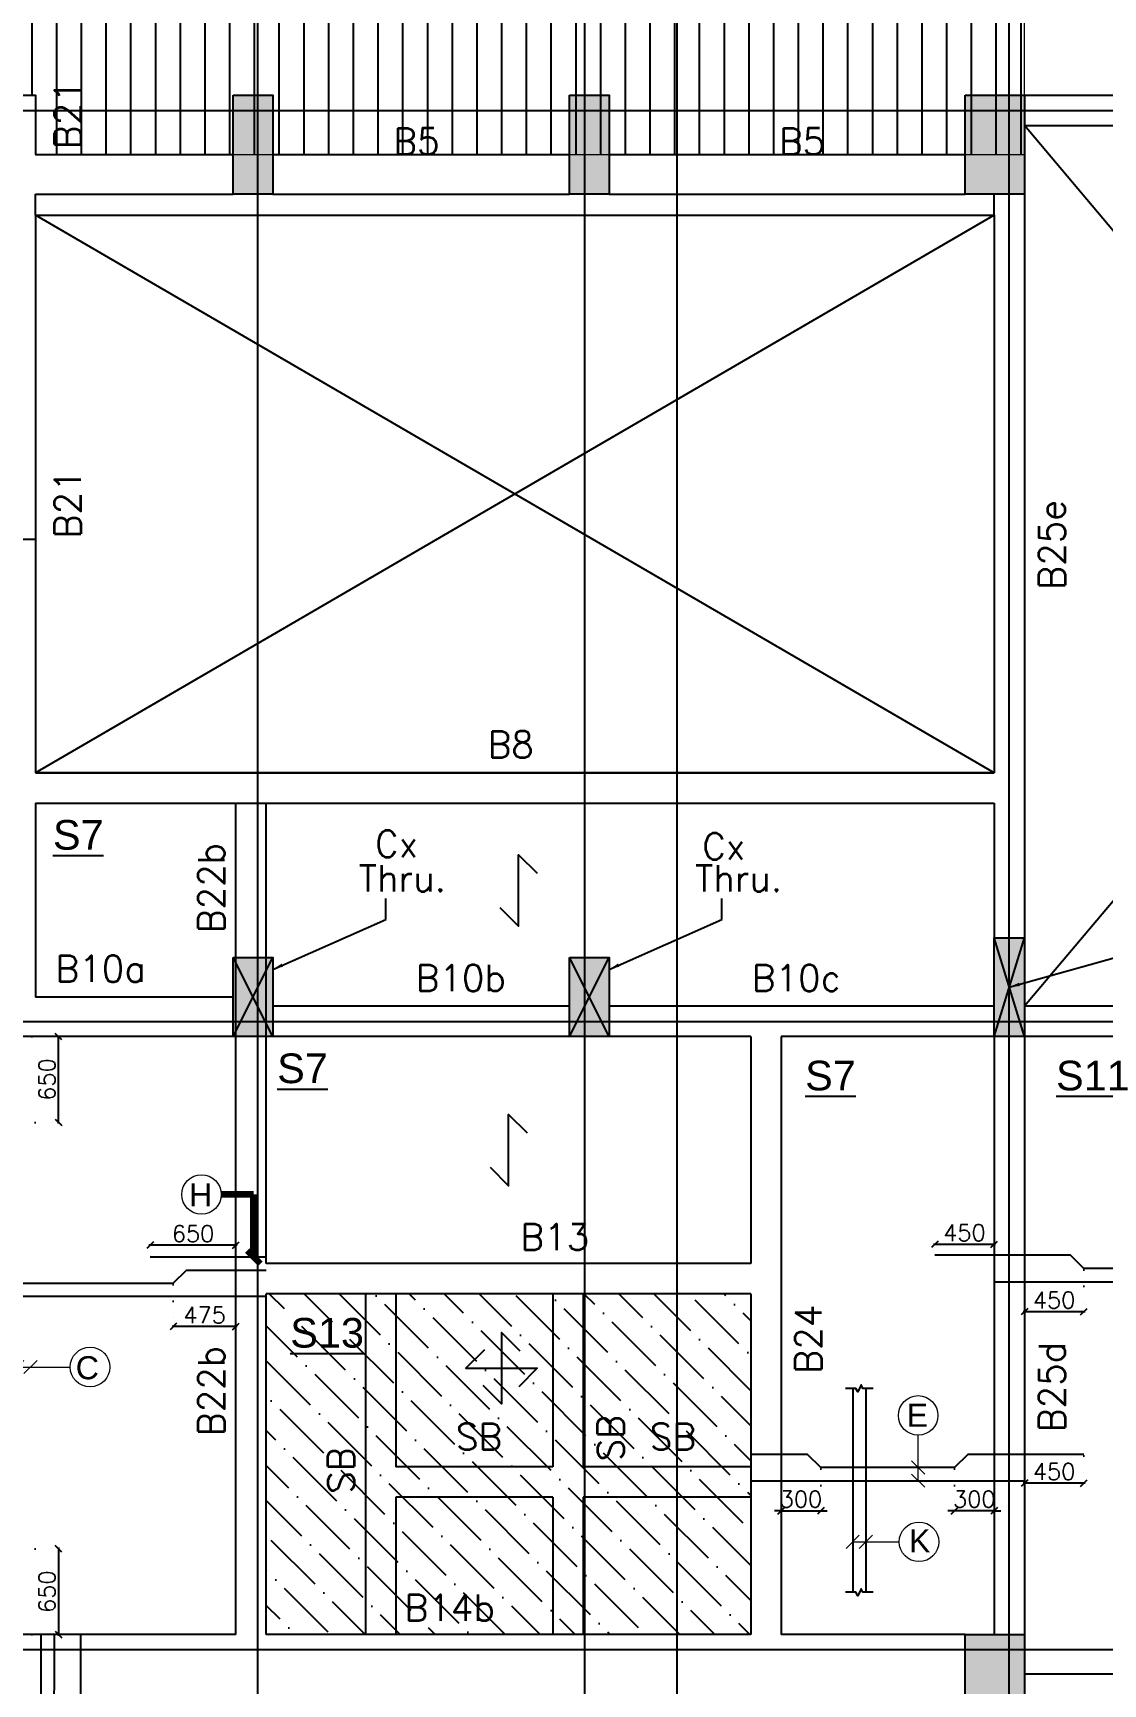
# Model space of a CAD drawing. Header units: millimetres. Extents: x 1772430 to 1864909, y -1443517 to -1381610.
# Drawn here: x 1791007 to 1799122, y -1407685 to -1395162 of the extents above; entities that cross this region are included whole.
import ezdxf

# ---------------------------------------------------------------- set-up
doc = ezdxf.new("R2010")
doc.units = ezdxf.units.MM
doc.header["$LTSCALE"] = 100
doc.header["$MEASUREMENT"] = 0
doc.header["$PDMODE"] = 98
for name, pattern in [('1', [0]), ('ACAD_ISO02W100', [15, 12, -3]), ('CENTER2', [28.575000000000003, 19.05, -3.175, 3.175, -3.175]), ('CONTINOUS', [0]), ('DOT', [0.25, 0, -0.25]), ('HIDDEN', [0.375, 0.25, -0.125])]:
    doc.linetypes.add(name, pattern=pattern)
for name, color, linetype in [('BEAM NO', 7, '1'), ('BEAM-230X450', 31, 'Continuous'), ('BEAM-230X600', 150, 'Continuous'), ('BEAM-300X600', 4, 'Continuous'), ('BEAM-375X900', 22, 'Continuous'), ('BEAM-450X275', 7, 'Continuous'), ('DIM', 191, 'Continuous'), ('Roof', 7, 'Continuous'), ('s-steel', 1, 'Continuous'), ('S-STRU. CUTOUT', 3, 'Continuous'), ('SLAB NO.', 4, 'Continuous'), ('STEEL', 1, 'Continuous'), ('STR.COLUMN', 1, 'Continuous'), ('SUNK-HATCH', 8, 'Continuous')]:
    doc.layers.add(name, color=color, linetype=linetype)
for name, color, linetype, lineweight in [('CENTER_LINE', 8, 'CENTER2', 25), ('GRID', 252, 'ACAD_ISO02W100', 9), ('LEADER', 191, 'Continuous', 15), ('S-B5-230X600', 120, 'HIDDEN', 25), ('SLAB STEEL MARK', 133, 'Continuous', 30)]:
    doc.layers.add(name, color=color, linetype=linetype, lineweight=lineweight)
doc.styles.add('AR', font='', dxfattribs={"width": 0.8})
doc.styles.add('DEEPAK', font='arial.ttf')
doc.styles.add('ROMANS', font='romans.shx')
doc.styles.add('RS', font='romans.shx', dxfattribs={"width": 0.9})
doc.styles.add('style1', font='arial.ttf')
doc.styles.get('AR').set_extended_font_data('Arial Unicode MS')
doc.dimstyles.new('100', dxfattribs={"dimtxt": 180, "dimasz": 80, "dimexe": 0.18, "dimexo": 0.0625, "dimgap": 1, "dimtad": 1, "dimdec": 0, "dimzin": 0, "dimdsep": 46, "dimtxsty": 'AR', "dimblk": 'DOT', "dimcen": 0.09, "dimse1": 1, "dimse2": 1, "dimclrd": 50, "dimclrt": 256, "dimadec": 0, "dimazin": 0, "dimtfac": 1, "dimtdec": 0, "dimtix": 1, "dimtofl": 0, "dimtmove": 2, "dimatfit": 0, "dimfxl": 1, "dimtolj": 1, "dimtzin": 0, "dimlwd": -1, "dimarcsym": 0})
doc.dimstyles.new('KRUNAL-MM', dxfattribs={"dimtxt": 50, "dimasz": 35, "dimexe": 25, "dimexo": 0, "dimgap": 15, "dimtad": 1, "dimdec": 0, "dimzin": 0, "dimdsep": 46, "dimtxsty": 'RS', "dimblk": 'OBLIQUE', "dimcen": 0, "dimdle": 25, "dimclrd": 256, "dimclre": 256, "dimclrt": 7, "dimadec": 0, "dimazin": 0, "dimtfac": 1, "dimtdec": 0, "dimtix": 1, "dimtmove": 0, "dimatfit": 2, "dimfxl": 1, "dimtolj": 1, "dimtzin": 0, "dimlwd": -1, "dimlwe": -1, "dimarcsym": 0})
doc.dimstyles.new('pag', dxfattribs={"dimtxt": 180, "dimasz": 150, "dimexe": 100, "dimexo": 0, "dimgap": 50, "dimtad": 1, "dimdec": 0, "dimzin": 0, "dimdsep": 46, "dimtxsty": 'ROMANS', "dimblk": 'OBLIQUE', "dimcen": 0, "dimdle": 100, "dimclrd": 256, "dimclre": 256, "dimclrt": 256, "dimadec": 0, "dimazin": 0, "dimtfac": 1, "dimtdec": 0, "dimtmove": 2, "dimatfit": 3, "dimfxl": 1, "dimtolj": 1, "dimtzin": 0, "dimlwd": -1, "dimlwe": -1, "dimarcsym": 0})

# ---------------------------------------------------------------- blocks, each defined once
blk = doc.blocks.new('Roof')
at = {"layer": 'Roof'}
h = blk.add_hatch(dxfattribs=at)
h.set_pattern_fill('ANSI31', color=8, scale=1500.000000000003, angle=45)
h.set_pattern_definition([(90, (0, 0), (-187.5, 1.148106374200644e-14), [])])
h.paths.add_polyline_path([(1788950.104848538, -1399749.42429573), (1791026.104974095, -1399748.806724623), (1791026.104974095, -1400198.806724625), (1798526.104974149, -1400198.806724625), (1798526.104974149, -1391500.003443901), (1781846.104974095, -1391500.003443901), (1788949.573026348, -1399748.806724623)], is_closed=False)
at = {"layer": 'Roof', "color": 6, "const_width": 10}
blk.add_lwpolyline([(1798526.104974149, -1400198.806724625), (1791026.104974095, -1400198.806724625), (1791026.104974095, -1399748.806724623), (1781846.104974095, -1399750.556190704), (1781846.104974095, -1399750.556190704), (1781846.104974095, -1391500.003443901), (1798526.104974149, -1391500.003443901)], close=True, dxfattribs=at)
blk = doc.blocks.new('FIRST FLOOR COLUMNS')
at = {"layer": 'CENTER_LINE', "ltscale": 50}
for p, q in [((12074.99999999907, -41447.71538959257), (12074.99999999907, 12222.58117834618)), ((8895, -42203.11614531162), (8895, 11430.11409928673)), ((11375, -42203.11614527553), (11375, 11430.11409932282)), ((14595.00000024913, -42256.64015407232), (14594.99999999907, 11405.11409838148)), ((68022.25780571625, -115), (-4699.232308062259, -115)), ((68022.25780571625, -7025), (-4699.232308062259, -7025)), ((68022.25780571764, -11790), (-4699.232308060862, -11790))]:
    blk.add_line(p, q, dxfattribs=at)
blk = doc.blocks.new('COL')
h = blk.add_hatch(color=2)
h.dxf.hatch_style = 1
h.paths.add_polyline_path([(1798296.104974095, -1406138.806724623), (1798526.104974095, -1406138.806724623), (1798526.104974095, -1406888.806724623), (1798296.104974095, -1406888.806724623)])
h = blk.add_hatch(color=2)
h.dxf.hatch_style = 1
h.paths.add_polyline_path([(1792526.1049913, -1406288.806724623), (1792826.1049913, -1406288.806724623), (1792826.1049913, -1406888.806724623), (1792526.1049913, -1406888.806724623)])
h = blk.add_hatch(color=2)
h.dxf.hatch_style = 1
h.paths.add_polyline_path([(1795076.104974095, -1406288.806724623), (1795376.104974095, -1406288.806724623), (1795376.104974095, -1406888.806724623), (1795076.104974095, -1406888.806724623)])
at = {"layer": 'STR.COLUMN', "transparency": 33554687}
h = blk.add_hatch(color=256, dxfattribs=at)
h.dxf.hatch_style = 1
h.paths.add_polyline_path([(1792526.104974095, -1399748.806724623), (1792826.104974095, -1399748.806724623), (1792826.104974095, -1400498.806724623), (1792526.104974095, -1400498.806724623)])
h = blk.add_hatch(color=256, dxfattribs=at)
h.dxf.hatch_style = 1
h.paths.add_polyline_path([(1795076.104974095, -1399748.806724623), (1795376.104974095, -1399748.806724623), (1795376.104974095, -1400498.806724623), (1795076.104974095, -1400498.806724623)])
h = blk.add_hatch(color=256, dxfattribs=at)
h.dxf.hatch_style = 1
h.paths.add_polyline_path([(1798076.104974095, -1400498.806724623), (1798526.104974095, -1400498.806724623), (1798526.104974095, -1399748.806724623), (1798076.104974095, -1399748.806724623)])
h = blk.add_hatch(color=256, dxfattribs=at)
h.dxf.hatch_style = 1
h.paths.add_polyline_path([(1798076.104974095, -1412173.806724623), (1798526.104974095, -1412173.806724623), (1798526.104974095, -1411423.806724623), (1798076.104974095, -1411423.806724623)])
at = {"layer": 'STR.COLUMN', "color": 5}
for p, q in [((1792526.1049913, -1406888.806724623), (1792826.1049913, -1406288.806724623)), ((1792826.1049913, -1406888.806724623), (1792526.1049913, -1406288.806724623)), ((1795076.104974095, -1406888.806724623), (1795376.104974095, -1406288.806724623)), ((1795376.104974095, -1406888.806724623), (1795076.104974095, -1406288.806724623))]:
    blk.add_line(p, q, dxfattribs=at)
for points in [[(1792526.104974095, -1399748.806724623), (1792826.104974095, -1399748.806724623), (1792826.104974095, -1400498.806724623), (1792526.104974095, -1400498.806724623), (1792526.104974095, -1399748.806724623)], [(1795076.104974095, -1399748.806724623), (1795376.104974095, -1399748.806724623), (1795376.104974095, -1400498.806724623), (1795076.104974095, -1400498.806724623), (1795076.104974095, -1399748.806724623)], [(1798076.104974095, -1399748.806724623), (1798526.104974095, -1399748.806724623), (1798526.104974095, -1400498.806724623), (1798076.104974095, -1400498.806724623), (1798076.104974095, -1399748.806724623)], [(1798296.104974095, -1406138.806724623), (1798526.104974095, -1406138.806724623), (1798526.104974095, -1406888.806724623), (1798296.104974095, -1406888.806724623), (1798296.104974095, -1406138.806724623)], [(1798296.104974095, -1406888.806724623), (1798526.104974095, -1406138.806724623)], [(1798526.104974095, -1406888.806724623), (1798296.104974095, -1406138.806724623)], [(1792526.1049913, -1406288.806724623), (1792826.1049913, -1406288.806724623), (1792826.1049913, -1406888.806724623), (1792526.1049913, -1406888.806724623), (1792526.1049913, -1406288.806724623)], [(1795076.104974095, -1406288.806724623), (1795376.104974095, -1406288.806724623), (1795376.104974095, -1406888.806724623), (1795076.104974095, -1406888.806724623), (1795076.104974095, -1406288.806724623)], [(1798076.104974095, -1411423.806724623), (1798526.104974095, -1411423.806724623), (1798526.104974095, -1412173.806724623), (1798076.104974095, -1412173.806724623), (1798076.104974095, -1411423.806724623)]]:
    blk.add_lwpolyline(points, dxfattribs=at)
blk = doc.blocks.new('_Oblique')
at = {"color": 0, "linetype": 'ByBlock', "lineweight": -2}
blk.add_line((-0.5, -0.5), (0.5, 0.5), dxfattribs=at)
blk = doc.blocks.new('*D80')
at = {"layer": 'Defpoints', "color": 0, "transparency": 16777216}
for p in [(1792071.13092005, -1404645.621917134), (1792546.13092005, -1404745.625063115), (1792071.13092005, -1404973.011314373)]:
    blk.add_point(p, dxfattribs=at)
at = {"layer": 'DIM', "color": 191, "linetype": 'DOT', "ltscale": 5, "transparency": 16777216}
for p, q in [((1792071.13092005, -1404655.621917134), (1792071.13092005, -1404983.011314373)), ((1792546.13092005, -1404755.625063115), (1792546.13092005, -1404983.011314373))]:
    blk.add_line(p, q, dxfattribs=at)
at = {"layer": 'DIM', "color": 191, "ltscale": 5, "transparency": 16777216}
blk.add_line((1792556.13092005, -1404973.011314373), (1792061.13092005, -1404973.011314373), dxfattribs=at)
at = {"layer": 'DIM', "color": 191, "linetype": 'ByBlock', "transparency": 16777216, "xscale": 50, "yscale": 50, "zscale": 50, "rotation": 180}
blk.add_blockref('_Oblique', (1792071.13092005, -1404973.011314373), dxfattribs=at)
at = {"layer": 'DIM', "color": 191, "linetype": 'ByBlock', "transparency": 16777216, "xscale": 50, "yscale": 50, "zscale": 50}
blk.add_blockref('_Oblique', (1792546.13092005, -1404973.011314373), dxfattribs=at)
at = {"layer": 'DIM', "color": 7, "transparency": 16777216, "insert": (1792308.63092005, -1404885.511314373), "char_height": 125, "attachment_point": 5, "style": 'ROMANS'}
blk.add_mtext('\\A1;475', dxfattribs=at)
blk = doc.blocks.new('*D82')
at = {"layer": 'Defpoints', "color": 0, "transparency": 16777216}
for p in [(1790987.845612865, -1402774.665760552), (1791201.039834513, -1402774.665760552), (1790888.193969829, -1403424.648647363)]:
    blk.add_point(p, dxfattribs=at)
at = {"layer": 'DIM', "color": 191, "linetype": 'DOT', "ltscale": 5, "transparency": 16777216}
for p, q in [((1790997.845612865, -1402774.665760552), (1791211.039834513, -1402774.665760552)), ((1790898.193969829, -1403424.648647363), (1791211.039834513, -1403424.648647363))]:
    blk.add_line(p, q, dxfattribs=at)
at = {"layer": 'DIM', "color": 191, "ltscale": 5, "transparency": 16777216}
blk.add_line((1791201.039834513, -1403434.648647363), (1791201.039834513, -1402764.665760552), dxfattribs=at)
at = {"layer": 'DIM', "color": 191, "linetype": 'ByBlock', "transparency": 16777216, "xscale": 50, "yscale": 50, "zscale": 50}
for p, rotation in [((1791201.039834513, -1402774.665760552), 90), ((1791201.039834513, -1403424.648647363), 270)]:
    blk.add_blockref('_Oblique', p, dxfattribs=dict(at, rotation=rotation))
at = {"layer": 'DIM', "color": 7, "transparency": 16777216, "insert": (1791113.539834513, -1403099.657203957), "char_height": 125, "attachment_point": 5, "rotation": 90, "style": 'ROMANS'}
blk.add_mtext('\\A1;650', dxfattribs=at)
blk = doc.blocks.new('*D83')
at = {"layer": 'Defpoints', "color": 0, "transparency": 16777216}
for p in [(1790888.124139026, -1406659.641632995), (1790988.126683455, -1407309.641632995), (1791201.246506653, -1407309.641632995)]:
    blk.add_point(p, dxfattribs=at)
at = {"layer": 'DIM', "color": 191, "linetype": 'DOT', "ltscale": 5, "transparency": 16777216}
for p, q in [((1790898.124139026, -1406659.641632995), (1791211.246506653, -1406659.641632995)), ((1790998.126683455, -1407309.641632995), (1791211.246506653, -1407309.641632995))]:
    blk.add_line(p, q, dxfattribs=at)
at = {"layer": 'DIM', "color": 191, "ltscale": 5, "transparency": 16777216}
blk.add_line((1791201.246506653, -1406649.641632995), (1791201.246506653, -1407319.641632995), dxfattribs=at)
at = {"layer": 'DIM', "color": 191, "linetype": 'ByBlock', "transparency": 16777216, "xscale": 50, "yscale": 50, "zscale": 50}
for p, rotation in [((1791201.246506653, -1406659.641632995), 90), ((1791201.246506653, -1407309.641632995), 270)]:
    blk.add_blockref('_Oblique', p, dxfattribs=dict(at, rotation=rotation))
at = {"layer": 'DIM', "color": 7, "transparency": 16777216, "insert": (1791113.746506653, -1406984.641632995), "char_height": 125, "attachment_point": 5, "rotation": 90, "style": 'ROMANS'}
blk.add_mtext('\\A1;650', dxfattribs=at)
blk = doc.blocks.new('*D85')
at = {"layer": 'Defpoints', "color": 0, "transparency": 16777216}
for p in [(1798976.104974095, -1404533.17748196), (1798526.104974095, -1404633.180627941), (1798976.104974095, -1404860.566879199)]:
    blk.add_point(p, dxfattribs=at)
at = {"layer": 'DIM', "color": 191, "linetype": 'DOT', "ltscale": 5, "transparency": 16777216}
for p, q in [((1798526.104974095, -1404643.180627941), (1798526.104974095, -1404870.566879199)), ((1798976.104974095, -1404543.17748196), (1798976.104974095, -1404870.566879199))]:
    blk.add_line(p, q, dxfattribs=at)
at = {"layer": 'DIM', "color": 191, "ltscale": 5, "transparency": 16777216}
blk.add_line((1798516.104974095, -1404860.566879199), (1798986.104974095, -1404860.566879199), dxfattribs=at)
at = {"layer": 'DIM', "color": 191, "linetype": 'ByBlock', "transparency": 16777216, "xscale": 50, "yscale": 50, "zscale": 50, "rotation": 180}
blk.add_blockref('_Oblique', (1798526.104974095, -1404860.566879199), dxfattribs=at)
at = {"layer": 'DIM', "color": 191, "linetype": 'ByBlock', "transparency": 16777216, "xscale": 50, "yscale": 50, "zscale": 50}
blk.add_blockref('_Oblique', (1798976.104974095, -1404860.566879199), dxfattribs=at)
at = {"layer": 'DIM', "color": 7, "transparency": 16777216, "insert": (1798751.104974095, -1404773.066879199), "char_height": 125, "attachment_point": 5, "style": 'ROMANS'}
blk.add_mtext('\\A1;450', dxfattribs=at)
blk = doc.blocks.new('*D120')
at = {"layer": 'Defpoints', "color": 0, "transparency": 16777216}
for p in [(1796681.100960277, -1406143.063957475), (1796981.100960277, -1406043.060811494), (1796981.100960277, -1406370.450208734)]:
    blk.add_point(p, dxfattribs=at)
at = {"layer": 'DIM', "color": 191, "linetype": 'DOT', "ltscale": 5, "transparency": 16777216}
for p, q in [((1796681.100960277, -1406153.063957475), (1796681.100960277, -1406380.450208734)), ((1796981.100960277, -1406053.060811494), (1796981.100960277, -1406380.450208734))]:
    blk.add_line(p, q, dxfattribs=at)
at = {"layer": 'DIM', "color": 191, "ltscale": 5, "transparency": 16777216}
for p, q in [((1796681.100960277, -1406370.450208734), (1796631.100960277, -1406370.450208734)), ((1796671.100960277, -1406370.450208734), (1796991.100960277, -1406370.450208734)), ((1796981.100960277, -1406370.450208734), (1797031.100960277, -1406370.450208734))]:
    blk.add_line(p, q, dxfattribs=at)
at = {"layer": 'DIM', "color": 191, "linetype": 'ByBlock', "transparency": 16777216, "xscale": 50, "yscale": 50, "zscale": 50}
blk.add_blockref('_Oblique', (1796681.100960277, -1406370.450208734), dxfattribs=at)
at = {"layer": 'DIM', "color": 191, "linetype": 'ByBlock', "transparency": 16777216, "xscale": 50, "yscale": 50, "zscale": 50, "rotation": 180}
blk.add_blockref('_Oblique', (1796981.100960277, -1406370.450208734), dxfattribs=at)
at = {"layer": 'DIM', "color": 7, "transparency": 16777216, "insert": (1796831.100960277, -1406282.950208734), "char_height": 125, "attachment_point": 5, "style": 'ROMANS'}
blk.add_mtext('\\A1;300', dxfattribs=at)
blk = doc.blocks.new('*D121')
at = {"layer": 'Defpoints', "color": 0, "transparency": 16777216}
for p in [(1797995.929590362, -1406043.064316728), (1798296.10503735, -1406143.064317173), (1797995.929590362, -1406370.445120353)]:
    blk.add_point(p, dxfattribs=at)
at = {"layer": 'DIM', "color": 191, "linetype": 'DOT', "ltscale": 5, "transparency": 16777216}
for p, q in [((1797995.929590362, -1406053.064316728), (1797995.929590362, -1406380.445120353)), ((1798296.10503735, -1406153.064317173), (1798296.10503735, -1406380.445120353))]:
    blk.add_line(p, q, dxfattribs=at)
at = {"layer": 'DIM', "color": 191, "ltscale": 5, "transparency": 16777216}
for p, q in [((1797995.929590362, -1406370.445120353), (1797945.929590362, -1406370.445120353)), ((1798306.10503735, -1406370.445120353), (1797985.929590362, -1406370.445120353)), ((1798296.10503735, -1406370.445120353), (1798346.10503735, -1406370.445120353))]:
    blk.add_line(p, q, dxfattribs=at)
at = {"layer": 'DIM', "color": 191, "linetype": 'ByBlock', "transparency": 16777216, "xscale": 50, "yscale": 50, "zscale": 50}
blk.add_blockref('_Oblique', (1797995.929590362, -1406370.445120353), dxfattribs=at)
at = {"layer": 'DIM', "color": 191, "linetype": 'ByBlock', "transparency": 16777216, "xscale": 50, "yscale": 50, "zscale": 50, "rotation": 180}
blk.add_blockref('_Oblique', (1798296.10503735, -1406370.445120353), dxfattribs=at)
at = {"layer": 'DIM', "color": 7, "transparency": 16777216, "insert": (1798146.017313856, -1406282.945120353), "char_height": 125, "attachment_point": 5, "style": 'ROMANS'}
blk.add_mtext('\\A1;300', dxfattribs=at)
blk = doc.blocks.new('*D124')
at = {"layer": 'Defpoints', "color": 0, "transparency": 16777216}
for p in [(1798296.104974095, -1404349.634076919), (1797846.104974095, -1404433.17748196), (1798296.104974095, -1404433.17748196)]:
    blk.add_point(p, dxfattribs=at)
at = {"layer": 'DIM', "color": 191, "ltscale": 5, "transparency": 16777216}
blk.add_line((1797836.104974095, -1404349.634076919), (1798306.104974095, -1404349.634076919), dxfattribs=at)
at = {"layer": 'DIM', "color": 191, "linetype": 'DOT', "ltscale": 5, "transparency": 16777216}
for p, q in [((1797846.104974095, -1404423.17748196), (1797846.104974095, -1404339.634076919)), ((1798296.104974095, -1404423.17748196), (1798296.104974095, -1404339.634076919))]:
    blk.add_line(p, q, dxfattribs=at)
at = {"layer": 'DIM', "color": 191, "linetype": 'ByBlock', "transparency": 16777216, "xscale": 50, "yscale": 50, "zscale": 50, "rotation": 180}
blk.add_blockref('_Oblique', (1797846.104974095, -1404349.634076919), dxfattribs=at)
at = {"layer": 'DIM', "color": 191, "linetype": 'ByBlock', "transparency": 16777216, "xscale": 50, "yscale": 50, "zscale": 50}
blk.add_blockref('_Oblique', (1798296.104974095, -1404349.634076919), dxfattribs=at)
at = {"layer": 'DIM', "color": 7, "transparency": 16777216, "insert": (1798071.104974095, -1404262.134076919), "char_height": 125, "attachment_point": 5, "style": 'ROMANS'}
blk.add_mtext('\\A1;450', dxfattribs=at)
blk = doc.blocks.new('*D139')
at = {"layer": 'Defpoints', "color": 0, "transparency": 16777216}
for p in [(1798526.104974095, -1405943.060811494), (1798976.105248021, -1405943.060811494), (1798526.104974095, -1406160.888070072)]:
    blk.add_point(p, dxfattribs=at)
at = {"layer": 'DIM', "color": 191, "linetype": 'DOT', "ltscale": 5, "transparency": 16777216}
for p, q in [((1798526.104974095, -1405953.060811494), (1798526.104974095, -1406170.888070072)), ((1798976.105248021, -1405953.060811494), (1798976.105248021, -1406170.888070072))]:
    blk.add_line(p, q, dxfattribs=at)
at = {"layer": 'DIM', "color": 191, "ltscale": 5, "transparency": 16777216}
blk.add_line((1798986.105248021, -1406160.888070072), (1798516.104974095, -1406160.888070072), dxfattribs=at)
at = {"layer": 'DIM', "color": 191, "linetype": 'ByBlock', "transparency": 16777216, "xscale": 50, "yscale": 50, "zscale": 50, "rotation": 180}
blk.add_blockref('_Oblique', (1798526.104974095, -1406160.888070072), dxfattribs=at)
at = {"layer": 'DIM', "color": 191, "linetype": 'ByBlock', "transparency": 16777216, "xscale": 50, "yscale": 50, "zscale": 50}
blk.add_blockref('_Oblique', (1798976.105248021, -1406160.888070072), dxfattribs=at)
at = {"layer": 'DIM', "color": 7, "transparency": 16777216, "insert": (1798751.105111058, -1406073.388070072), "char_height": 125, "attachment_point": 5, "style": 'ROMANS'}
blk.add_mtext('\\A1;450', dxfattribs=at)
blk = doc.blocks.new('*U166')
at = {"layer": 'STEEL'}
blk.add_lwpolyline([(707738.0564169867, 27916.33438346686), (707888.0564169867, 27766.33438346686), (707888.0564169867, 28344.32676437648), (708038.0564169867, 28194.32676437648)], dxfattribs=at)
blk = doc.blocks.new('*U41')
at = {"layer": 'STEEL'}
for points in [[(707738.0564169867, 27916.33438346686), (707888.0564169867, 27766.33438346686), (707888.0564169867, 28344.32676437648), (708038.0564169867, 28194.32676437648)], [(707749.0602265319, 28205.33057392167), (707599.0602265319, 28055.33057392167), (708177.0526074416, 28055.33057392167), (708027.0526074416, 27905.33057392167)]]:
    blk.add_lwpolyline(points, dxfattribs=at)
blk = doc.blocks.new('_Dot')
at = {"linetype": 'ByBlock', "lineweight": -2}
blk.add_line((-0.5, 0), (-1, 0), dxfattribs=at)
at = {"linetype": 'ByBlock', "const_width": 0.5}
blk.add_lwpolyline([(-0.25, 0, 1), (0.25, 0, 1)], format="xyb", close=True, dxfattribs=at)
blk = doc.blocks.new('*D339')
at = {"layer": 'Defpoints', "color": 0, "transparency": 16777216}
for p in [(1791896.130920051, -1404356.568559543), (1791896.130920051, -1404445.625461114), (1792546.130920063, -1404445.625461118)]:
    blk.add_point(p, dxfattribs=at)
at = {"layer": 'DIM', "color": 191, "ltscale": 5, "transparency": 16777216}
blk.add_line((1792556.130920063, -1404356.568559543), (1791886.130920051, -1404356.568559543), dxfattribs=at)
at = {"layer": 'DIM', "color": 191, "linetype": 'DOT', "ltscale": 5, "transparency": 16777216}
for p, q in [((1791896.130920051, -1404435.625461114), (1791896.130920051, -1404346.568559543)), ((1792546.130920063, -1404435.625461118), (1792546.130920063, -1404346.568559543))]:
    blk.add_line(p, q, dxfattribs=at)
at = {"layer": 'DIM', "color": 191, "linetype": 'ByBlock', "transparency": 16777216, "xscale": 50, "yscale": 50, "zscale": 50, "rotation": 180}
blk.add_blockref('_Oblique', (1791896.130920051, -1404356.568559543), dxfattribs=at)
at = {"layer": 'DIM', "color": 191, "linetype": 'ByBlock', "transparency": 16777216, "xscale": 50, "yscale": 50, "zscale": 50}
blk.add_blockref('_Oblique', (1792546.130920063, -1404356.568559543), dxfattribs=at)
at = {"layer": 'DIM', "color": 7, "transparency": 16777216, "insert": (1792221.130920057, -1404269.068559543), "char_height": 125, "attachment_point": 5, "style": 'ROMANS'}
blk.add_mtext('\\A1;650', dxfattribs=at)
blk = doc.blocks.new('G$C0A517DD0')
at = {"layer": 'BEAM NO', "ltscale": 500, "style": 'ROMANS'}
for s, p in [('Cx', (9784.467044348363, -5777.566246129572)), ('Cx', (12266.02894726559, -5796.126937861321)), ('Thru.', (9662.125818347558, -6039.11142690666)), ('Thru.', (12212.12581834756, -6039.111392495222))]:
    blk.add_text(s, height=200, rotation=359.9999731095184, dxfattribs=at).set_placement(p)
at = {"color": 251}
for points in [[(9009.999999999069, -6629.626199286897), (9865.69742406602, -6252.158275408437), (9865.69742406602, -6091.445066065062)], [(11559.99999999907, -6629.626164875459), (12415.69742406602, -6252.158240997), (12415.69742406602, -6091.445031653624)], [(14595.00000009593, -6764.999999681022), (15941.28274770943, -6387.532075802563), (15941.28274770943, -6226.818866459187)]]:
    blk.add_leader(points, dimstyle='100', override={"dimgap": 1, "dimtad": 0, "dimfxl": 2, "dimfxlon": 1}, dxfattribs=at)

msp = doc.modelspace()

# ---------------------------------------------------------------- hatches: boundary and pattern name
at = {"layer": 'SUNK-HATCH', "linetype": 'Continuous', "transparency": 33554559}
h = msp.add_hatch(dxfattribs=at)
h.set_pattern_fill('ANSI36', color=8, scale=1500, angle=90)
h.set_pattern_definition([(135, (0, 4114.140964071499), (-364.6019340493135, 99.43689110435825), [468.75, -93.75, 0, -93.75])])
h.paths.add_polyline_path([(1792776.13092005, -1407309.641632995), (1796451.100960277, -1407309.641632995), (1796451.100960277, -1404725.556420884), (1792776.13092005, -1404725.556420884)])

# ---------------------------------------------------------------- linework, layer by layer
at = {"layer": 'BEAM-230X450', "linetype": 'HIDDEN', "ltscale": 750}
for p, q in [((1796451.100960277, -1402774.665760552), (1796451.100960277, -1404495.556420884)), ((1796681.100960277, -1402774.665760552), (1796681.100960277, -1407309.641632995)), ((1796451.100960277, -1404495.556420884), (1792776.13092005, -1404495.556420884))]:
    msp.add_line(p, q, dxfattribs=at)
at = {"layer": 'BEAM-230X450', "linetype": 'Continuous', "ltscale": 750}
for q in [(1792776.13092005, -1404725.556420884), (1796451.100960277, -1407309.641632995)]:
    msp.add_line((1796451.100960277, -1404725.556420884), q, dxfattribs=at)
at = {"layer": 'BEAM-230X600', "linetype": 'CONTINOUS', "ltscale": 750}
for p, q in [((1789526.104974095, -1395634.665760552), (1791026.104974095, -1395634.665760552)), ((1791026.104974095, -1395634.665760552), (1791026.104974095, -1396084.665760554)), ((1798526.104974095, -1395634.665760552), (1804146.104974095, -1395634.665760552)), ((1798526.104974095, -1395864.665760552), (1804146.104974095, -1395864.665760552)), ((1798526.104974095, -1396384.665760552), (1798526.031069411, -1402024.665760552)), ((1791026.104974095, -1396543.390860623), (1791026.104974095, -1400773.729783725)), ((1798296.104974095, -1396543.390860623), (1798296.104974095, -1400773.729783725)), ((1791026.104974149, -1400773.729783725), (1798296.104974095, -1400773.729783725)), ((1798296.104974095, -1400773.729783725), (1791026.104974095, -1400773.729783725)), ((1804146.104974095, -1402544.665760552), (1798526.104974095, -1402544.665760552))]:
    msp.add_line(p, q, dxfattribs=at)
at = {"layer": 'BEAM-230X600', "linetype": 'HIDDEN', "ltscale": 750}
for p, q in [((1791026.104974095, -1396543.390860623), (1791026.104974095, -1396384.665760554)), ((1798296.104974095, -1396543.390860623), (1798296.104974095, -1396384.665760552)), ((1791026.104974095, -1401003.729783725), (1791026.104974095, -1402474.665760552)), ((1791026.104974095, -1401003.729783725), (1798296.104974095, -1401003.729783725)), ((1792546.13092005, -1407309.641632995), (1792546.130920051, -1401003.729783725)), ((1792776.13092005, -1404495.556420884), (1792776.13092005, -1401003.729783725)), ((1798296.104974095, -1401003.729783725), (1798296.104974095, -1402024.665760552)), ((1795076.104974095, -1402544.665760552), (1792826.1049913, -1402544.665760552)), ((1798296.104974095, -1402544.665760552), (1795376.104974095, -1402544.665760552)), ((1795076.104974095, -1402774.665760552), (1792826.1049913, -1402774.665760552)), ((1796451.100960277, -1402774.665760552), (1795376.104974095, -1402774.665760552)), ((1798296.104974095, -1402774.665760552), (1796681.100960277, -1402774.665760552)), ((1798296.104974095, -1402774.665760552), (1798296.104974095, -1407309.665760552)), ((1801221.106795511, -1402774.665760552), (1798526.104974095, -1402774.665760552)), ((1798526.104974095, -1402774.665760552), (1798526.104974095, -1407309.665760552))]:
    msp.add_line(p, q, dxfattribs=at)
at = {"layer": 'BEAM-230X600', "linetype": 'Continuous', "ltscale": 750}
msp.add_line((1792776.13092005, -1407309.641632995), (1792776.13092005, -1404725.556420884), dxfattribs=at)
at = {"layer": 'BEAM-300X600', "linetype": 'CONTINOUS', "ltscale": 750}
for p, q in [((1791026.104974095, -1396084.665760554), (1792526.104974095, -1396084.665760554)), ((1792826.104974095, -1396084.665760554), (1795076.104974095, -1396084.665760554)), ((1795376.104974095, -1396084.665760554), (1798076.104974095, -1396084.665760554)), ((1791026.104974095, -1396543.390860623), (1798296.104974095, -1396543.390860623))]:
    msp.add_line(p, q, dxfattribs=at)
at = {"layer": 'BEAM-300X600', "linetype": 'HIDDEN', "ltscale": 750}
for p, q in [((1791026.104974095, -1396384.665760554), (1792526.104974095, -1396384.665760554)), ((1792826.104974095, -1396384.665760554), (1795076.104974095, -1396384.665760554)), ((1795376.104974095, -1396384.665760554), (1798076.104974095, -1396384.665760554)), ((1792526.1049913, -1402474.665760552), (1791026.104974095, -1402474.665760552)), ((1792526.1049913, -1402774.665760552), (1789306.10497415, -1402774.665760552)), ((1801221.103672717, -1407609.665760552), (1798526.104974095, -1407609.665760552))]:
    msp.add_line(p, q, dxfattribs=at)
at = {"layer": 'BEAM-375X900', "linetype": 'HIDDEN', "ltscale": 750}
for p, q in [((1792546.13092005, -1407309.641632995), (1789306.09279407, -1407309.641632995)), ((1798076.09279407, -1407309.641632995), (1796681.100960277, -1407309.641632995))]:
    msp.add_line(p, q, dxfattribs=at)
at = {"layer": 'BEAM-375X900', "linetype": 'Continuous', "ltscale": 750}
msp.add_line((1796451.100960277, -1407309.641632995), (1792776.13092005, -1407309.641632995), dxfattribs=at)
at = {"layer": 'BEAM-450X275', "linetype": 'HIDDEN', "ltscale": 750}
for p, q in [((1793529.690838135, -1404725.556420884), (1793529.690838135, -1407309.641632995)), ((1793759.690838135, -1404725.556420884), (1793759.690838135, -1406038.086874732)), ((1794949.369839369, -1404725.550757555), (1794949.369839369, -1406038.086874732)), ((1795179.369839369, -1404725.550757555), (1795179.369839369, -1406038.086874732)), ((1794949.369839369, -1406038.086874732), (1793759.690838135, -1406038.086874732)), ((1796451.104974095, -1406038.086874732), (1795179.369839369, -1406038.086874732)), ((1794949.369839369, -1406268.086874732), (1793759.690838135, -1406268.086874732)), ((1793759.690838135, -1406268.086874732), (1793759.690838135, -1407309.641632995)), ((1794949.369839369, -1406268.086874732), (1794949.369839369, -1407309.641632995)), ((1796451.104974095, -1406268.086874732), (1795179.369839369, -1406268.086874732)), ((1795179.369839369, -1406268.086874732), (1795179.369839369, -1407309.641632995))]:
    msp.add_line(p, q, dxfattribs=at)
at = {"layer": 'LEADER'}
for centre in [(1792284.717220959, -1403971.609128808), (1791439.339344395, -1405280.557061904), (1797719.80162029, -1405647.520308062), (1797726.3528462, -1406606.343479677)]:
    msp.add_circle(centre, 150, dxfattribs=at)
at = {"layer": 's-steel'}
for points in [[(1791026.104974095, -1399002.558841309), (1789076.104974095, -1399002.560802115)], [(1791896.130920051, -1404445.625461118), (1792776.130920051, -1404445.625461118)], [(1801336.109585867, -1404433.182894491), (1800620.933886418, -1404433.181119598), (1800520.933886418, -1404533.181119598), (1798976.104974095, -1404533.17748196), (1798876.104974095, -1404433.17748196), (1797846.104974095, -1404433.17748196)], [(1789076.104974095, -1404545.626802217), (1789681.104974095, -1404545.625461118), (1789781.104974095, -1404645.625461118), (1792071.13092005, -1404645.621917134), (1792171.13092005, -1404545.621917134), (1792776.13092005, -1404545.621917134)], [(1798301.104974095, -1404633.177397943), (1801336.109585867, -1404633.18091325)], [(1792776.13092005, -1404745.621554138), (1789076.104974095, -1404745.625531256)], [(1797378.962399478, -1405442.921822295), (1797300.85261006, -1405442.921822295), (1797287.528783377, -1405416.772340072), (1797261.676436744, -1405469.071304518), (1797248.35261006, -1405442.921822295), (1797169.893783328, -1405442.921822295)], [(1797223.657907179, -1405442.921822295), (1797223.657907179, -1406988.683717075)], [(1797323.657907179, -1405442.921822295), (1797323.657907179, -1406988.683717075)], [(1798976.105248021, -1405943.0655007), (1798095.929590362, -1405943.064316728), (1797995.929590362, -1406043.064316728), (1796981.100960277, -1406043.060811494), (1796881.100960277, -1405943.060811494), (1796451.100960277, -1405943.060811494)], [(1796451.100960277, -1406143.060681718), (1798526.104681189, -1406143.064270475)], [(1797378.962399478, -1406988.683717075), (1797300.85261006, -1406988.683717075), (1797287.528783377, -1406962.534234851), (1797261.676436744, -1407014.833199297), (1797248.35261006, -1406988.683717075), (1797169.893783328, -1406988.683717075)], [(1791068.609887406, -1408509.641632995), (1791068.794577114, -1407309.626251728)], [(1791168.80971106, -1411354.718644134), (1791168.809711041, -1410724.718644257), (1791268.809710933, -1410624.718256439), (1791268.879541137, -1408259.641632989), (1791168.603038071, -1408159.641633112), (1791168.733858271, -1407309.641632995)], [(1791368.812277491, -1411354.718644134), (1791368.811656933, -1407309.641632995)]]:
    msp.add_lwpolyline(points, dxfattribs=at)
at = {"layer": 'S-STRU. CUTOUT', "ltscale": 750}
for p, q in [((1804146.104974095, -1402544.665760552), (1798526.104974095, -1395864.665760552)), ((1804146.104974095, -1395864.665760552), (1798526.104974095, -1402544.665760552)), ((1798296.104974095, -1400773.729783725), (1791026.104974095, -1396543.390860623)), ((1798296.104974095, -1396543.390860623), (1791026.104974095, -1400773.729783725))]:
    msp.add_line(p, q, dxfattribs=at)

# ---------------------------------------------------------------- block references
at = {"color": 251}
msp.add_blockref('G$C0A517DD0', (1783816.104974095, -1395634.665760552), dxfattribs=at)
at = {"layer": 'GRID'}
msp.add_blockref('FIRST FLOOR COLUMNS', (1783816.104974095, -1395636.101342463), dxfattribs=at)
at = {"layer": 'Roof'}
msp.add_blockref('Roof', (0, 4114.140964071499), dxfattribs=at)
at = {"layer": 'S-B5-230X600', "xscale": 0.9375000000000001, "yscale": 0.9375000000000001, "zscale": 0.9375000000000001}
for name, p, rotation in [('*U166', (1131043.72664488, -1427967.299641083), 359.9999999999999), ('*U166', (1130968.563049239, -1429936.983503768), 359.9999999999999), ('*U41', (1768258.617540382, -741644.9860757878), 269.9999999999999)]:
    msp.add_blockref(name, p, dxfattribs=dict(at, rotation=rotation))
at = {"layer": 'STR.COLUMN'}
msp.add_blockref('COL', (0, 4114.140964071499), dxfattribs=at)

# ---------------------------------------------------------------- texts
at = {"layer": 'BEAM NO', "ltscale": 500, "style": 'ROMANS'}
for s, rotation, p in [('B21', 89.99997310951831, (1791370.10275384, -1396041.888976697, 1.004906717452237e-09)), ('B5', 359.9999731095184, (1793738.84285434, -1396084.665760554)), ('B5', 359.9999731095184, (1796663.842871491, -1396084.665760554)), ('B21', 89.99997310951831, (1791370.10275384, -1398993.931643415, 1.004906717452237e-09)), ('B25e', 89.99997310951831, (1798835.475234434, -1399383.326699363, 1.004906717452237e-09)), ('B8', 359.9999731095184, (1794453.889539383, -1400658.594291821, 1.004906717452237e-09)), ('B22b', 89.99997310951831, (1792459.542175734, -1401989.798340646, 1.004906717452237e-09)), ('B10a', 359.9999731095184, (1791176.8374651, -1402359.530268647, 1.004906717452237e-09)), ('B10b', 359.9999731095184, (1793907.989300304, -1402429.530268647, 1.004906717452237e-09)), ('B10c', 359.9999731095184, (1796457.471580399, -1402429.530268647, 1.004906717452237e-09)), ('B13', 359.9999731095184, (1794702.611489169, -1404393.966087774, 1.004906717452237e-09)), ('B24', 89.99997310951831, (1796986.826053495, -1405330.026816213, 1.004906717452237e-09)), ('B22b', 89.99997310951831, (1792459.542175734, -1405804.604665878, 1.004906717452237e-09)), ('B25d', 89.99997310951831, (1798835.475234434, -1405774.67654915, 1.004906717452237e-09)), ('SB', 359.9999731095184, (1794213.628261854, -1405909.103668232, 1.004906717452237e-09)), ('SB', 89.99997310951831, (1795487.832448801, -1405995.055971683, 1.004906717452237e-09)), ('SB', 359.9999731095184, (1795684.399218946, -1405909.103668232, 1.004906717452237e-09)), ('SB', 89.99997310951831, (1793443.102093819, -1406241.679150464, 1.004906717452237e-09)), ('B14b', 359.9999731095184, (1793824.076287889, -1407206.715680669, 1.004906717452237e-09))]:
    msp.add_text(s, height=200, rotation=rotation, dxfattribs=at).set_placement(p)
at = {"layer": 'SLAB NO.', "color": 42, "style": 'DEEPAK'}
for s, p in [('%%US7', (1791158.316462695, -1401356.382607052)), ('%%US7', (1792858.791516613, -1403127.318583878)), ('%%US7', (1796862.863340861, -1403182.318583879)), ('%%US11', (1798765.808175488, -1403182.318583879)), ('%%US13', (1792957.893300634, -1405133.209244211))]:
    msp.add_text(s, height=225, dxfattribs=at).set_placement(p)
at = {"layer": 'SLAB STEEL MARK', "style": 'style1'}
for s, p in [('H', (1792190.009753776, -1404061.997131338)), ('C', (1791330.797713518, -1405373.307697047)), ('E', (1797632.13116331, -1405733.951605364)), ('K', (1797649.771439151, -1406686.497635624))]:
    msp.add_text(s, height=175, dxfattribs=at).set_placement(p)

# ---------------------------------------------------------------- dimensions: what is measured, and where the dimension line sits
at = {"layer": 'DIM', "linetype": 'DOT', "ltscale": 5}
for base, p1, p2, angle, picture, middle in [((1791201.039834513, -1402774.665760552), (1790888.193969829, -1403424.648647363), (1790987.845612865, -1402774.665760552), 90, '*D82', (1791201.039834513, -1403099.657203957)), ((1791201.246506653, -1407309.641632995), (1790888.124139026, -1406659.641632995), (1790988.126683455, -1407309.641632995), 270, '*D83', (1791201.246506653, -1406984.641632995))]:
    dim = msp.add_linear_dim(base=base, p1=p1, p2=p2, angle=angle, dimstyle='pag', override={"dimtxt": 125, "dimasz": 50, "dimexe": 10, "dimexo": 10, "dimgap": 25, "dimtxsty": 'ROMANS', "dimdle": 10, "dimclrd": 191, "dimclre": 191, "dimclrt": 7, "dimtix": 1, "dimtmove": 1}, dxfattribs=at)
    dim.commit()
    dim.dimension.update_dxf_attribs({"geometry": picture, "text_midpoint": middle, "dimtype": 128})
for base, p1, p2, picture, middle in [((1791896.130920051, -1404356.568559543), (1792546.130920063, -1404445.625461118), (1791896.130920051, -1404445.625461114), '*D339', (1792221.130920057, -1404269.068559543)), ((1792071.13092005, -1404973.011314373), (1792546.13092005, -1404745.625063115), (1792071.13092005, -1404645.621917134), '*D80', (1792308.63092005, -1404885.511314373)), ((1797995.929590362, -1406370.445120353), (1798296.10503735, -1406143.064317173), (1797995.929590362, -1406043.064316728), '*D121', (1798146.017313856, -1406282.945120353))]:
    dim = msp.add_linear_dim(base=base, p1=p1, p2=p2, angle=180, dimstyle='pag', override={"dimtxt": 125, "dimasz": 50, "dimexe": 10, "dimexo": 10, "dimgap": 25, "dimtxsty": 'ROMANS', "dimdle": 10, "dimclrd": 191, "dimclre": 191, "dimclrt": 7, "dimtix": 1, "dimtmove": 1}, dxfattribs=at)
    dim.commit()
    dim.dimension.update_dxf_attribs({"geometry": picture, "text_midpoint": middle})
for base, p1, p2, picture, middle in [((1798296.104974095, -1404349.634076919), (1797846.104974095, -1404433.17748196), (1798296.104974095, -1404433.17748196), '*D124', (1798071.104974095, -1404262.134076919)), ((1798976.104974095, -1404860.566879199), (1798526.104974095, -1404633.180627941), (1798976.104974095, -1404533.17748196), '*D85', (1798751.104974095, -1404773.066879199)), ((1798526.104974095, -1406160.888070072), (1798976.105248021, -1405943.060811494), (1798526.104974095, -1405943.060811494), '*D139', (1798751.105111058, -1406073.388070072)), ((1796981.100960277, -1406370.450208734), (1796681.100960277, -1406143.063957475), (1796981.100960277, -1406043.060811494), '*D120', (1796831.100960277, -1406282.950208734))]:
    dim = msp.add_linear_dim(base=base, p1=p1, p2=p2, dimstyle='pag', override={"dimtxt": 125, "dimasz": 50, "dimexe": 10, "dimexo": 10, "dimgap": 25, "dimtxsty": 'ROMANS', "dimdle": 10, "dimclrd": 191, "dimclre": 191, "dimclrt": 7, "dimtix": 1, "dimtmove": 1}, dxfattribs=at)
    dim.commit()
    dim.dimension.update_dxf_attribs({"geometry": picture, "text_midpoint": middle})

# ---------------------------------------------------------------- leaders
at = {"layer": 'LEADER'}
for points, override in [([(1792679.967495913, -1404445.625461118), (1792679.967495913, -1403971.609128808), (1792434.717220959, -1403971.609128808)], {"dimscale": 1, "dimtxt": 50, "dimasz": 100, "dimgap": 15, "dimtad": 0, "dimtxsty": 'RS', "dimclrd": 256, "dimldrblk": 'Oblique', "dimlwd": 65535}), ([(1790888.126346024, -1405280.557061891), (1791287.257091722, -1405280.557061904)], {"dimasz": 100, "dimtad": 0, "dimldrblk": 'Oblique', "dimfxl": 0.0590551181102363, "dimarcsym": 1}), ([(1790988.126346024, -1405280.557061889), (1791287.257091722, -1405280.557061904)], {"dimasz": 100, "dimtad": 0, "dimldrblk": 'Oblique', "dimfxl": 0.0590551181102363, "dimarcsym": 1}), ([(1797719.801620302, -1406143.054131978), (1797719.80162029, -1405797.520308062)], {"dimasz": 100, "dimtad": 0, "dimldrblk": 'Oblique', "dimfxl": 0.0590551181102363, "dimarcsym": 1}), ([(1797719.801620305, -1406043.054131978), (1797719.80162029, -1405797.520308062)], {"dimasz": 100, "dimtad": 0, "dimldrblk": 'Oblique', "dimfxl": 0.0590551181102363, "dimarcsym": 1}), ([(1797223.666988612, -1406606.343479689), (1797576.3528462, -1406606.343479677)], {"dimasz": 100, "dimtad": 0, "dimldrblk": 'Oblique', "dimfxl": 0.0590551181102363, "dimarcsym": 1}), ([(1797323.666988612, -1406606.343479692), (1797576.3528462, -1406606.343479677)], {"dimasz": 100, "dimtad": 0, "dimldrblk": 'Oblique', "dimfxl": 0.0590551181102363, "dimarcsym": 1})]:
    msp.add_leader(points, dimstyle='KRUNAL-MM', override=override, dxfattribs=at)

doc.saveas('drawing.dxf')
